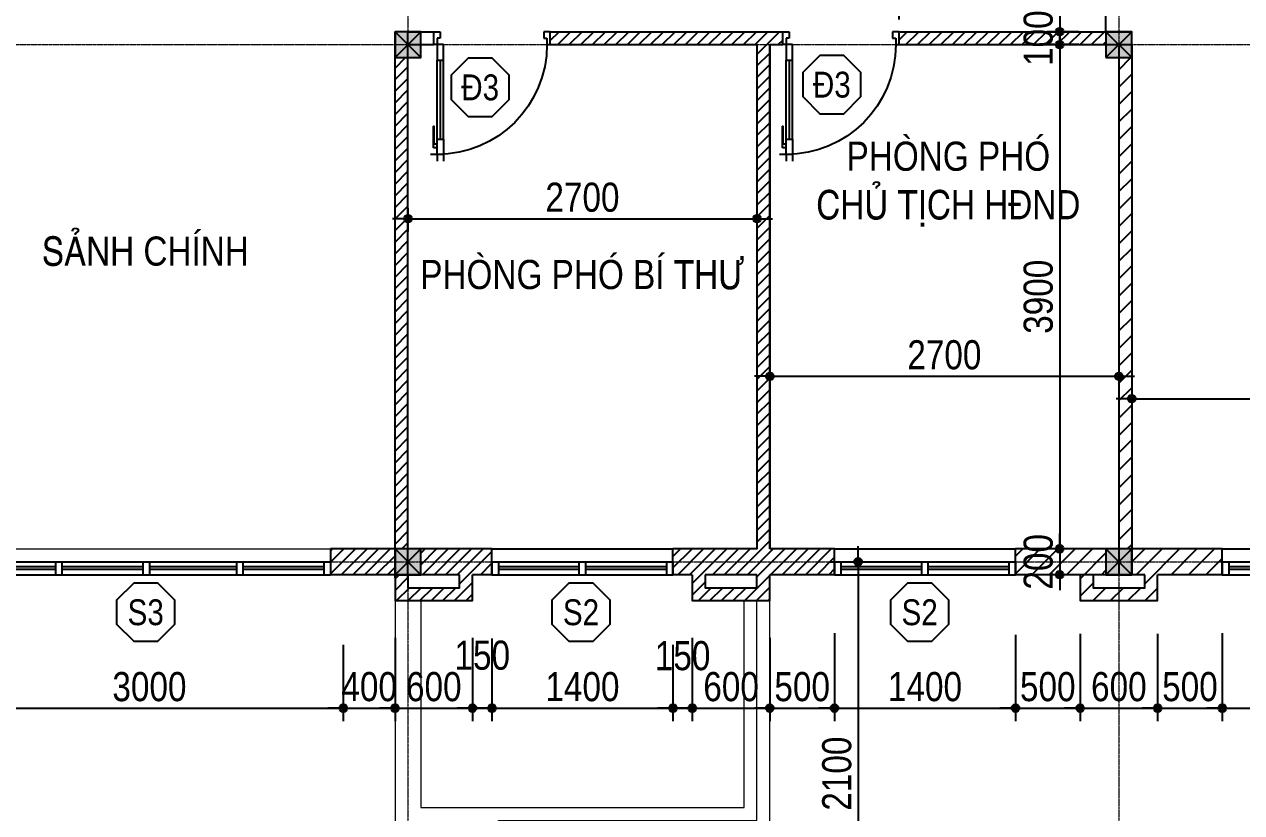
# Model space of a CAD drawing. Header units: millimetres. Extents: x 2916 to 42961, y 1553 to 20294.
# Drawn here: x 23177 to 32594, y 7315 to 13413 of the extents above; entities that cross this region are included whole.
import ezdxf
from ezdxf.enums import TextEntityAlignment as Align

# ---------------------------------------------------------------- set-up
doc = ezdxf.new("R2010")
doc.units = ezdxf.units.MM
doc.linetypes.add('ACAD_ISO10W100', pattern=[18, 12, -3, 0, -3])
for name, color, linetype in [('009', 251, 'Continuous'), ('DIM', 1, 'Continuous'), ('DOOR', 20, 'Continuous'), ('MEDIUM', 2, 'Continuous'), ('TAGS', 60, 'Continuous'), ('TEXT', 7, 'Continuous'), ('TUONG', 131, 'Continuous'), ('WALL', 4, 'Continuous')]:
    doc.layers.add(name, color=color, linetype=linetype)
doc.layers.add('NET-THAY', color=2, linetype='Continuous', lineweight=13)
doc.layers.add('TRUC', color=24, linetype='Continuous', lineweight=0)
doc.styles.add('1', font='', dxfattribs={"height": 250})
doc.styles.add('HEL-CONDENSE', font='')
doc.styles.add('VNI-HELVE-CONDENSEN', font='')
doc.styles.get('1').set_extended_font_data('VNI-Helve-Condense')
doc.styles.get('HEL-CONDENSE').set_extended_font_data('VNI-Helve-Condense')
doc.styles.get('VNI-HELVE-CONDENSEN').set_extended_font_data('VNI-Helve-Condense')
doc.dimstyles.new('D100', dxfattribs={"dimtxt": 225, "dimasz": 1.2, "dimexe": 100, "dimexo": 0, "dimgap": 50, "dimtad": 1, "dimdec": 0, "dimzin": 13, "dimdsep": 46, "dimtxsty": 'HEL-CONDENSE', "dimblk": 'D50', "dimcen": 0, "dimclrd": 1, "dimclre": 1, "dimclrt": 7, "dimadec": 0, "dimazin": 0, "dimtfac": 1, "dimtdec": 0, "dimtmove": 0, "dimatfit": 3, "dimldrblk": 'D50', "dimfxl": 1, "dimtolj": 1, "dimtzin": 13, "dimarcsym": 0})
pattern_1 = [(45, (-1295360.804, -325890.68), (-44.9012806, 44.9012806), [])]

# ---------------------------------------------------------------- blocks, each defined once
blk = doc.blocks.new('s11')
at = {"layer": 'DOOR'}
for p, q in [((0, 0), (0, -100)), ((1400, 0), (0, 0)), ((50, 0), (50, -100)), ((1350, 0), (1350, -100)), ((1400, 0), (1400, -100)), ((1400, -100), (0, -100))]:
    blk.add_line(p, q, dxfattribs=at)
at = {"layer": 'DOOR', "linetype": 'ByBlock', "lineweight": -2}
for p, q in [((675, -100), (675, 0)), ((725, -100), (725, 0))]:
    blk.add_line(p, q, dxfattribs=at)
at = {"layer": 'DOOR', "color": 251}
for p, q in [((50, -40), (675, -40)), ((50, -60), (675, -60)), ((725, -40), (1350, -40)), ((725, -60), (1350, -60))]:
    blk.add_line(p, q, dxfattribs=at)
blk = doc.blocks.new('A$C6E0044D6')
at = {"layer": 'DOOR'}
for p, q in [((-25, 925), (-25, 975)), ((25, 925), (25, 975)), ((-25, 925), (-75, 925)), ((-25, 874.1), (-53.3, 874.1)), ((-53.3, 874.1), (-53.3, 704.5)), ((25, 925), (-25, 925)), ((-25, 925), (-25, 805)), ((-25, 874.1), (-25, 845.9)), ((25, 805), (25, 925)), ((-25, 845.9), (-47.6, 845.9)), ((-47.6, 845.9), (-47.6, 704.5)), ((-25, 827.9), (-25, 195)), ((-25, 805), (25, 805)), ((0, 195), (0, 805)), ((25, 805), (25, 195)), ((-47.6, 704.5), (-53.3, 704.5)), ((-25, 195), (25, 195)), ((-25, 75), (-25, 195)), ((25, 195), (25, 75)), ((-25, 75), (-50, 75)), ((-50, 75), (-50, -25)), ((-25, 25), (-25, 75)), ((25, 75), (-25, 75)), ((0, 25), (-25, 25)), ((0, -25), (0, 25)), ((800, -25), (800, 25)), ((800, 25), (825, 25)), ((825, 25), (825, 75)), ((825, 75), (850, 75)), ((850, 75), (850, -25)), ((-50, -25), (0, -25)), ((850, -25), (800, -25))]:
    blk.add_line(p, q, dxfattribs=at)
at = {"layer": 'DOOR', "color": 251}
blk.add_arc((-25, 75), 850, 0, 90, dxfattribs=at)
blk = doc.blocks.new('A$C225A2996')
at = {"layer": 'WALL'}
blk.add_hatch(color=4, dxfattribs=at).paths.add_polyline_path([(531.4, 81.6), (731.4, 81.6), (731.4, 281.6), (531.4, 281.6)])
at = {"layer": 'WALL', "color": 4}
for p, q in [((531.4, 281.6), (731.4, 81.6)), ((531.4, 81.6), (731.4, 281.6))]:
    blk.add_line(p, q, dxfattribs=at)
blk.add_lwpolyline([(531.4, 81.6), (731.4, 81.6), (731.4, 281.6), (531.4, 281.6)], close=True, dxfattribs=at)
blk = doc.blocks.new('KH-CUADI')
at = {"layer": 'TAGS'}
blk.add_lwpolyline([(-124, 300), (-300, 124), (-300, -124), (-124, -300), (124, -300), (300, -124), (300, 124), (124, 300)], close=True, dxfattribs=at)
at = {"layer": 'TAGS', "style": 'VNI-HELVE-CONDENSEN'}
blk.add_attdef('D', text='', height=300, dxfattribs=at).set_placement((0, 0), align=Align.MIDDLE)
blk = doc.blocks.new('D50')
at = {"layer": 'DIM'}
blk.add_hatch(color=256, dxfattribs=at).paths.add_polyline_path([(25, 0, 1), (-25, 0, 1)])
blk.add_line((25, 0), (100, 0), dxfattribs=at)
blk.add_circle((0, 0), 25, dxfattribs=at)
blk = doc.blocks.new('*D294')
at = {"layer": 'DEFPOINTS', "color": 0, "transparency": 16777216}
for p in [(22644.4, 8613), (25644.4, 8613), (25644.4, 8123.8)]:
    blk.add_point(p, dxfattribs=at)
at = {"layer": 'DIM', "color": 1, "lineweight": -2, "transparency": 16777216}
for p, q in [((22644.4, 8613), (22644.4, 8023.8)), ((25644.4, 8613), (25644.4, 8023.8)), ((22645.6, 8123.8), (25643.2, 8123.8))]:
    blk.add_line(p, q, dxfattribs=at)
at = {"layer": 'DIM', "color": 1, "lineweight": -2, "transparency": 16777216, "xscale": 1.199999999999999, "yscale": 1.199999999999999, "zscale": 1.199999999999999, "rotation": 180}
blk.add_blockref('D50', (22644.4, 8123.8), dxfattribs=at)
at = {"layer": 'DIM', "color": 1, "lineweight": -2, "transparency": 16777216, "xscale": 1.199999999999999, "yscale": 1.199999999999999, "zscale": 1.199999999999999}
blk.add_blockref('D50', (25644.4, 8123.8), dxfattribs=at)
at = {"layer": 'DIM', "color": 7, "transparency": 16777216, "insert": (24144.4, 8288.7), "char_height": 225, "attachment_point": 5, "style": 'HEL-CONDENSE'}
blk.add_mtext('\\A1;3000', dxfattribs=at)
blk = doc.blocks.new('*D295')
at = {"layer": 'DEFPOINTS', "color": 0, "transparency": 16777216}
for p in [(26044.4, 8667), (25644.4, 8613), (26044.4, 8123.8)]:
    blk.add_point(p, dxfattribs=at)
at = {"layer": 'DIM', "color": 1, "lineweight": -2, "transparency": 16777216}
for p, q in [((26044.4, 8667), (26044.4, 8023.8)), ((25644.4, 8613), (25644.4, 8023.8)), ((25645.6, 8123.8), (26043.2, 8123.8))]:
    blk.add_line(p, q, dxfattribs=at)
at = {"layer": 'DIM', "color": 1, "lineweight": -2, "transparency": 16777216, "xscale": 1.199999999999999, "yscale": 1.199999999999999, "zscale": 1.199999999999999, "rotation": 180}
blk.add_blockref('D50', (25644.4, 8123.8), dxfattribs=at)
at = {"layer": 'DIM', "color": 1, "lineweight": -2, "transparency": 16777216, "xscale": 1.199999999999999, "yscale": 1.199999999999999, "zscale": 1.199999999999999}
blk.add_blockref('D50', (26044.4, 8123.8), dxfattribs=at)
at = {"layer": 'DIM', "color": 7, "transparency": 16777216, "insert": (25844.4, 8288.7), "char_height": 225, "attachment_point": 5, "style": 'HEL-CONDENSE'}
blk.add_mtext('\\A1;400', dxfattribs=at)
blk = doc.blocks.new('*D296')
at = {"layer": 'DEFPOINTS', "color": 0, "transparency": 16777216}
for p in [(26044.4, 8667), (26644.4, 8667), (26644.4, 8123.8)]:
    blk.add_point(p, dxfattribs=at)
at = {"layer": 'DIM', "color": 1, "lineweight": -2, "transparency": 16777216}
for p, q in [((26044.4, 8667), (26044.4, 8023.8)), ((26644.4, 8667), (26644.4, 8023.8)), ((26045.6, 8123.8), (26643.2, 8123.8))]:
    blk.add_line(p, q, dxfattribs=at)
at = {"layer": 'DIM', "color": 1, "lineweight": -2, "transparency": 16777216, "xscale": 1.199999999999999, "yscale": 1.199999999999999, "zscale": 1.199999999999999, "rotation": 180}
blk.add_blockref('D50', (26044.4, 8123.8), dxfattribs=at)
at = {"layer": 'DIM', "color": 1, "lineweight": -2, "transparency": 16777216, "xscale": 1.199999999999999, "yscale": 1.199999999999999, "zscale": 1.199999999999999}
blk.add_blockref('D50', (26644.4, 8123.8), dxfattribs=at)
at = {"layer": 'DIM', "color": 7, "transparency": 16777216, "insert": (26344.4, 8288.7), "char_height": 225, "attachment_point": 5, "style": 'HEL-CONDENSE'}
blk.add_mtext('\\A1;600', dxfattribs=at)
blk = doc.blocks.new('*D297')
at = {"layer": 'DEFPOINTS', "color": 0, "transparency": 16777216}
for p in [(26644.4, 8667), (26794.4, 8663), (26794.4, 8123.8)]:
    blk.add_point(p, dxfattribs=at)
at = {"layer": 'DIM', "color": 1, "lineweight": -2, "transparency": 16777216}
for p, q in [((26644.4, 8667), (26644.4, 8023.8)), ((26794.4, 8663), (26794.4, 8023.8)), ((26645.6, 8123.8), (26793.2, 8123.8))]:
    blk.add_line(p, q, dxfattribs=at)
at = {"layer": 'DIM', "color": 1, "lineweight": -2, "transparency": 16777216, "xscale": 1.199999999999999, "yscale": 1.199999999999999, "zscale": 1.199999999999999, "rotation": 180}
blk.add_blockref('D50', (26644.4, 8123.8), dxfattribs=at)
at = {"layer": 'DIM', "color": 1, "lineweight": -2, "transparency": 16777216, "xscale": 1.199999999999999, "yscale": 1.199999999999999, "zscale": 1.199999999999999}
blk.add_blockref('D50', (26794.4, 8123.8), dxfattribs=at)
at = {"layer": 'DIM', "color": 7, "transparency": 16777216, "insert": (26719.4, 8531.8), "char_height": 225, "attachment_point": 5, "style": 'HEL-CONDENSE'}
blk.add_mtext('\\A1;150', dxfattribs=at)
blk = doc.blocks.new('*D298')
at = {"layer": 'DEFPOINTS', "color": 0, "transparency": 16777216}
for p in [(26794.4, 8663), (28194.4, 8613), (28194.4, 8123.8)]:
    blk.add_point(p, dxfattribs=at)
at = {"layer": 'DIM', "color": 1, "lineweight": -2, "transparency": 16777216}
for p, q in [((26794.4, 8663), (26794.4, 8023.8)), ((28194.4, 8613), (28194.4, 8023.8)), ((26795.6, 8123.8), (28193.2, 8123.8))]:
    blk.add_line(p, q, dxfattribs=at)
at = {"layer": 'DIM', "color": 1, "lineweight": -2, "transparency": 16777216, "xscale": 1.199999999999999, "yscale": 1.199999999999999, "zscale": 1.199999999999999, "rotation": 180}
blk.add_blockref('D50', (26794.4, 8123.8), dxfattribs=at)
at = {"layer": 'DIM', "color": 1, "lineweight": -2, "transparency": 16777216, "xscale": 1.199999999999999, "yscale": 1.199999999999999, "zscale": 1.199999999999999}
blk.add_blockref('D50', (28194.4, 8123.8), dxfattribs=at)
at = {"layer": 'DIM', "color": 7, "transparency": 16777216, "insert": (27494.4, 8288.7), "char_height": 225, "attachment_point": 5, "style": 'HEL-CONDENSE'}
blk.add_mtext('\\A1;1400', dxfattribs=at)
blk = doc.blocks.new('*D299')
at = {"layer": 'DEFPOINTS', "color": 0, "transparency": 16777216}
for p in [(28344.4, 8667), (28194.4, 8613), (28344.4, 8123.8)]:
    blk.add_point(p, dxfattribs=at)
at = {"layer": 'DIM', "color": 1, "lineweight": -2, "transparency": 16777216}
for p, q in [((28344.4, 8667), (28344.4, 8023.8)), ((28194.4, 8613), (28194.4, 8023.8)), ((28195.6, 8123.8), (28343.2, 8123.8))]:
    blk.add_line(p, q, dxfattribs=at)
at = {"layer": 'DIM', "color": 1, "lineweight": -2, "transparency": 16777216, "xscale": 1.199999999999999, "yscale": 1.199999999999999, "zscale": 1.199999999999999, "rotation": 180}
blk.add_blockref('D50', (28194.4, 8123.8), dxfattribs=at)
at = {"layer": 'DIM', "color": 1, "lineweight": -2, "transparency": 16777216, "xscale": 1.199999999999999, "yscale": 1.199999999999999, "zscale": 1.199999999999999}
blk.add_blockref('D50', (28344.4, 8123.8), dxfattribs=at)
at = {"layer": 'DIM', "color": 7, "transparency": 16777216, "insert": (28269.4, 8528.3), "char_height": 225, "attachment_point": 5, "style": 'HEL-CONDENSE'}
blk.add_mtext('\\A1;150', dxfattribs=at)
blk = doc.blocks.new('*D300')
at = {"layer": 'DEFPOINTS', "color": 0, "transparency": 16777216}
for p in [(28344.4, 8667), (28944.4, 8667), (28944.4, 8123.8)]:
    blk.add_point(p, dxfattribs=at)
at = {"layer": 'DIM', "color": 1, "lineweight": -2, "transparency": 16777216}
for p, q in [((28344.4, 8667), (28344.4, 8023.8)), ((28944.4, 8667), (28944.4, 8023.8)), ((28345.6, 8123.8), (28943.2, 8123.8))]:
    blk.add_line(p, q, dxfattribs=at)
at = {"layer": 'DIM', "color": 1, "lineweight": -2, "transparency": 16777216, "xscale": 1.199999999999999, "yscale": 1.199999999999999, "zscale": 1.199999999999999, "rotation": 180}
blk.add_blockref('D50', (28344.4, 8123.8), dxfattribs=at)
at = {"layer": 'DIM', "color": 1, "lineweight": -2, "transparency": 16777216, "xscale": 1.199999999999999, "yscale": 1.199999999999999, "zscale": 1.199999999999999}
blk.add_blockref('D50', (28944.4, 8123.8), dxfattribs=at)
at = {"layer": 'DIM', "color": 7, "transparency": 16777216, "insert": (28644.4, 8288.7), "char_height": 225, "attachment_point": 5, "style": 'HEL-CONDENSE'}
blk.add_mtext('\\A1;600', dxfattribs=at)
blk = doc.blocks.new('*D301')
at = {"layer": 'DEFPOINTS', "color": 0, "transparency": 16777216}
for p in [(28944.4, 8667), (29444.4, 8704.3), (29444.4, 8123.8)]:
    blk.add_point(p, dxfattribs=at)
at = {"layer": 'DIM', "color": 1, "lineweight": -2, "transparency": 16777216}
for p, q in [((28944.4, 8667), (28944.4, 8023.8)), ((29444.4, 8704.3), (29444.4, 8023.8)), ((28945.6, 8123.8), (29443.2, 8123.8))]:
    blk.add_line(p, q, dxfattribs=at)
at = {"layer": 'DIM', "color": 1, "lineweight": -2, "transparency": 16777216, "xscale": 1.199999999999999, "yscale": 1.199999999999999, "zscale": 1.199999999999999, "rotation": 180}
blk.add_blockref('D50', (28944.4, 8123.8), dxfattribs=at)
at = {"layer": 'DIM', "color": 1, "lineweight": -2, "transparency": 16777216, "xscale": 1.199999999999999, "yscale": 1.199999999999999, "zscale": 1.199999999999999}
blk.add_blockref('D50', (29444.4, 8123.8), dxfattribs=at)
at = {"layer": 'DIM', "color": 7, "transparency": 16777216, "insert": (29194.4, 8288.7), "char_height": 225, "attachment_point": 5, "style": 'HEL-CONDENSE'}
blk.add_mtext('\\A1;500', dxfattribs=at)
blk = doc.blocks.new('*D302')
at = {"layer": 'DEFPOINTS', "color": 0, "transparency": 16777216}
for p in [(29444.4, 8704.3), (30844.4, 8690.9), (30844.4, 8123.8)]:
    blk.add_point(p, dxfattribs=at)
at = {"layer": 'DIM', "color": 1, "lineweight": -2, "transparency": 16777216}
for p, q in [((29444.4, 8704.3), (29444.4, 8023.8)), ((30844.4, 8690.9), (30844.4, 8023.8)), ((29445.6, 8123.8), (30843.2, 8123.8))]:
    blk.add_line(p, q, dxfattribs=at)
at = {"layer": 'DIM', "color": 1, "lineweight": -2, "transparency": 16777216, "xscale": 1.199999999999999, "yscale": 1.199999999999999, "zscale": 1.199999999999999, "rotation": 180}
blk.add_blockref('D50', (29444.4, 8123.8), dxfattribs=at)
at = {"layer": 'DIM', "color": 1, "lineweight": -2, "transparency": 16777216, "xscale": 1.199999999999999, "yscale": 1.199999999999999, "zscale": 1.199999999999999}
blk.add_blockref('D50', (30844.4, 8123.8), dxfattribs=at)
at = {"layer": 'DIM', "color": 7, "transparency": 16777216, "insert": (30144.4, 8288.7), "char_height": 225, "attachment_point": 5, "style": 'HEL-CONDENSE'}
blk.add_mtext('\\A1;1400', dxfattribs=at)
blk = doc.blocks.new('*D303')
at = {"layer": 'DEFPOINTS', "color": 0, "transparency": 16777216}
for p in [(30844.4, 8690.9), (31344.4, 8699.4), (31344.4, 8123.8)]:
    blk.add_point(p, dxfattribs=at)
at = {"layer": 'DIM', "color": 1, "lineweight": -2, "transparency": 16777216}
for p, q in [((30844.4, 8690.9), (30844.4, 8023.8)), ((31344.4, 8699.4), (31344.4, 8023.8)), ((30845.6, 8123.8), (31343.2, 8123.8))]:
    blk.add_line(p, q, dxfattribs=at)
at = {"layer": 'DIM', "color": 1, "lineweight": -2, "transparency": 16777216, "xscale": 1.199999999999999, "yscale": 1.199999999999999, "zscale": 1.199999999999999, "rotation": 180}
blk.add_blockref('D50', (30844.4, 8123.8), dxfattribs=at)
at = {"layer": 'DIM', "color": 1, "lineweight": -2, "transparency": 16777216, "xscale": 1.199999999999999, "yscale": 1.199999999999999, "zscale": 1.199999999999999}
blk.add_blockref('D50', (31344.4, 8123.8), dxfattribs=at)
at = {"layer": 'DIM', "color": 7, "transparency": 16777216, "insert": (31094.4, 8288.7), "char_height": 225, "attachment_point": 5, "style": 'HEL-CONDENSE'}
blk.add_mtext('\\A1;500', dxfattribs=at)
blk = doc.blocks.new('*D304')
at = {"layer": 'DEFPOINTS', "color": 0, "transparency": 16777216}
for p in [(31344.4, 8699.4), (31944.4, 8699.4), (31944.4, 8123.8)]:
    blk.add_point(p, dxfattribs=at)
at = {"layer": 'DIM', "color": 1, "lineweight": -2, "transparency": 16777216}
for p, q in [((31344.4, 8699.4), (31344.4, 8023.8)), ((31944.4, 8699.4), (31944.4, 8023.8)), ((31345.6, 8123.8), (31943.2, 8123.8))]:
    blk.add_line(p, q, dxfattribs=at)
at = {"layer": 'DIM', "color": 1, "lineweight": -2, "transparency": 16777216, "xscale": 1.199999999999999, "yscale": 1.199999999999999, "zscale": 1.199999999999999, "rotation": 180}
blk.add_blockref('D50', (31344.4, 8123.8), dxfattribs=at)
at = {"layer": 'DIM', "color": 1, "lineweight": -2, "transparency": 16777216, "xscale": 1.199999999999999, "yscale": 1.199999999999999, "zscale": 1.199999999999999}
blk.add_blockref('D50', (31944.4, 8123.8), dxfattribs=at)
at = {"layer": 'DIM', "color": 7, "transparency": 16777216, "insert": (31644.4, 8288.7), "char_height": 225, "attachment_point": 5, "style": 'HEL-CONDENSE'}
blk.add_mtext('\\A1;600', dxfattribs=at)
blk = doc.blocks.new('*D305')
at = {"layer": 'DEFPOINTS', "color": 0, "transparency": 16777216}
for p in [(31944.4, 8699.4), (32444.4, 8704.6), (32444.4, 8123.8)]:
    blk.add_point(p, dxfattribs=at)
at = {"layer": 'DIM', "color": 1, "lineweight": -2, "transparency": 16777216}
for p, q in [((31944.4, 8699.4), (31944.4, 8023.8)), ((32444.4, 8704.6), (32444.4, 8023.8)), ((31945.6, 8123.8), (32443.2, 8123.8))]:
    blk.add_line(p, q, dxfattribs=at)
at = {"layer": 'DIM', "color": 1, "lineweight": -2, "transparency": 16777216, "xscale": 1.199999999999999, "yscale": 1.199999999999999, "zscale": 1.199999999999999, "rotation": 180}
blk.add_blockref('D50', (31944.4, 8123.8), dxfattribs=at)
at = {"layer": 'DIM', "color": 1, "lineweight": -2, "transparency": 16777216, "xscale": 1.199999999999999, "yscale": 1.199999999999999, "zscale": 1.199999999999999}
blk.add_blockref('D50', (32444.4, 8123.8), dxfattribs=at)
at = {"layer": 'DIM', "color": 7, "transparency": 16777216, "insert": (32194.4, 8288.7), "char_height": 225, "attachment_point": 5, "style": 'HEL-CONDENSE'}
blk.add_mtext('\\A1;500', dxfattribs=at)
blk = doc.blocks.new('*D306')
at = {"layer": 'DEFPOINTS', "color": 0, "transparency": 16777216}
for p in [(32444.4, 8704.6), (33844.4, 8704.6), (33844.4, 8123.8)]:
    blk.add_point(p, dxfattribs=at)
at = {"layer": 'DIM', "color": 1, "lineweight": -2, "transparency": 16777216}
for p, q in [((32444.4, 8704.6), (32444.4, 8023.8)), ((33844.4, 8704.6), (33844.4, 8023.8)), ((32445.6, 8123.8), (33843.2, 8123.8))]:
    blk.add_line(p, q, dxfattribs=at)
at = {"layer": 'DIM', "color": 1, "lineweight": -2, "transparency": 16777216, "xscale": 1.199999999999999, "yscale": 1.199999999999999, "zscale": 1.199999999999999, "rotation": 180}
blk.add_blockref('D50', (32444.4, 8123.8), dxfattribs=at)
at = {"layer": 'DIM', "color": 1, "lineweight": -2, "transparency": 16777216, "xscale": 1.199999999999999, "yscale": 1.199999999999999, "zscale": 1.199999999999999}
blk.add_blockref('D50', (33844.4, 8123.8), dxfattribs=at)
at = {"layer": 'DIM', "color": 7, "transparency": 16777216, "insert": (33144.4, 8288.7), "char_height": 225, "attachment_point": 5, "style": 'HEL-CONDENSE'}
blk.add_mtext('\\A1;1400', dxfattribs=at)
blk = doc.blocks.new('*D311')
at = {"layer": 'DEFPOINTS', "color": 0, "transparency": 16777216}
for p in [(31335.2, 15155.5), (31186.5, 13355.5), (31335.2, 13355.5)]:
    blk.add_point(p, dxfattribs=at)
at = {"layer": 'DIM', "color": 1, "lineweight": -2, "transparency": 16777216}
for p, q in [((31335.2, 15155.5), (31086.5, 15155.5)), ((31186.5, 15154.3), (31186.5, 13356.7)), ((31335.2, 13355.5), (31086.5, 13355.5))]:
    blk.add_line(p, q, dxfattribs=at)
at = {"layer": 'DIM', "color": 1, "lineweight": -2, "transparency": 16777216, "xscale": 1.199999999999999, "yscale": 1.199999999999999, "zscale": 1.199999999999999}
for p, rotation in [((31186.5, 15155.5), 90), ((31186.5, 13355.5), 270)]:
    blk.add_blockref('D50', p, dxfattribs=dict(at, rotation=rotation))
at = {"layer": 'DIM', "color": 7, "transparency": 16777216, "insert": (31021.6, 14208.6), "char_height": 225, "attachment_point": 5, "rotation": 90, "style": 'HEL-CONDENSE'}
blk.add_mtext('\\A1;1800', dxfattribs=at)
blk = doc.blocks.new('*D312')
at = {"layer": 'DEFPOINTS', "color": 0, "transparency": 16777216}
for p in [(31335.2, 13355.5), (31186.5, 13255.5), (31335.2, 13255.5)]:
    blk.add_point(p, dxfattribs=at)
at = {"layer": 'DIM', "color": 1, "lineweight": -2, "transparency": 16777216}
for p, q in [((31335.2, 13355.5), (31086.5, 13355.5)), ((31186.5, 13356.7), (31186.5, 13357.9)), ((31186.5, 13355.5), (31186.5, 13255.5)), ((31335.2, 13255.5), (31086.5, 13255.5)), ((31186.5, 13254.3), (31186.5, 13253.1))]:
    blk.add_line(p, q, dxfattribs=at)
at = {"layer": 'DIM', "color": 1, "lineweight": -2, "transparency": 16777216, "xscale": 1.199999999999999, "yscale": 1.199999999999999, "zscale": 1.199999999999999}
for p, rotation in [((31186.5, 13355.5), 270), ((31186.5, 13255.5), 90)]:
    blk.add_blockref('D50', p, dxfattribs=dict(at, rotation=rotation))
at = {"layer": 'DIM', "color": 7, "transparency": 16777216, "insert": (31021.6, 13305.5), "char_height": 225, "attachment_point": 5, "rotation": 90, "style": 'HEL-CONDENSE'}
blk.add_mtext('\\A1;100', dxfattribs=at)
blk = doc.blocks.new('*D313')
at = {"layer": 'DEFPOINTS', "color": 0, "transparency": 16777216}
for p in [(31335.2, 13255.5), (31186.5, 9355.5), (31387.1, 9355.5)]:
    blk.add_point(p, dxfattribs=at)
at = {"layer": 'DIM', "color": 1, "lineweight": -2, "transparency": 16777216}
for p, q in [((31335.2, 13255.5), (31086.5, 13255.5)), ((31186.5, 13254.3), (31186.5, 9356.7)), ((31387.1, 9355.5), (31086.5, 9355.5))]:
    blk.add_line(p, q, dxfattribs=at)
at = {"layer": 'DIM', "color": 1, "lineweight": -2, "transparency": 16777216, "xscale": 1.199999999999999, "yscale": 1.199999999999999, "zscale": 1.199999999999999}
for p, rotation in [((31186.5, 13255.5), 90), ((31186.5, 9355.5), 270)]:
    blk.add_blockref('D50', p, dxfattribs=dict(at, rotation=rotation))
at = {"layer": 'DIM', "color": 7, "transparency": 16777216, "insert": (31021.6, 11305.5), "char_height": 225, "attachment_point": 5, "rotation": 90, "style": 'HEL-CONDENSE'}
blk.add_mtext('\\A1;3900', dxfattribs=at)
blk = doc.blocks.new('*D314')
at = {"layer": 'DEFPOINTS', "color": 0, "transparency": 16777216}
for p in [(31387.1, 9355.5), (31186.5, 9155.5), (31494.1, 9155.5)]:
    blk.add_point(p, dxfattribs=at)
at = {"layer": 'DIM', "color": 1, "lineweight": -2, "transparency": 16777216}
for p, q in [((31387.1, 9355.5), (31086.5, 9355.5)), ((31186.5, 9354.3), (31186.5, 9156.7)), ((31494.1, 9155.5), (31086.5, 9155.5))]:
    blk.add_line(p, q, dxfattribs=at)
at = {"layer": 'DIM', "color": 1, "lineweight": -2, "transparency": 16777216, "xscale": 1.199999999999999, "yscale": 1.199999999999999, "zscale": 1.199999999999999}
for p, rotation in [((31186.5, 9355.5), 90), ((31186.5, 9155.5), 270)]:
    blk.add_blockref('D50', p, dxfattribs=dict(at, rotation=rotation))
at = {"layer": 'DIM', "color": 7, "transparency": 16777216, "insert": (31021.6, 9255.5), "char_height": 225, "attachment_point": 5, "rotation": 90, "style": 'HEL-CONDENSE'}
blk.add_mtext('\\A1;200', dxfattribs=at)
blk = doc.blocks.new('*D324')
at = {"layer": 'DEFPOINTS', "color": 0, "transparency": 16777216}
for p in [(31544.4, 13802.2), (29944.4, 13449.5), (31544.4, 13355.5)]:
    blk.add_point(p, dxfattribs=at)
at = {"layer": 'DIM', "color": 1, "lineweight": -2, "transparency": 16777216}
for p, q in [((29944.4, 13449.5), (29944.4, 13902.2)), ((31544.4, 13355.5), (31544.4, 13902.2)), ((29945.6, 13802.2), (31543.2, 13802.2))]:
    blk.add_line(p, q, dxfattribs=at)
at = {"layer": 'DIM', "color": 1, "lineweight": -2, "transparency": 16777216, "xscale": 1.199999999999999, "yscale": 1.199999999999999, "zscale": 1.199999999999999, "rotation": 180}
blk.add_blockref('D50', (29944.4, 13802.2), dxfattribs=at)
at = {"layer": 'DIM', "color": 1, "lineweight": -2, "transparency": 16777216, "xscale": 1.199999999999999, "yscale": 1.199999999999999, "zscale": 1.199999999999999}
blk.add_blockref('D50', (31544.4, 13802.2), dxfattribs=at)
at = {"layer": 'DIM', "color": 7, "transparency": 16777216, "insert": (30465.2, 13967.1), "char_height": 225, "attachment_point": 5, "style": 'HEL-CONDENSE'}
blk.add_mtext('\\A1;1600', dxfattribs=at)
blk = doc.blocks.new('*D331')
at = {"layer": 'DEFPOINTS', "color": 0, "transparency": 16777216}
for p in [(29410.6, 9255.5), (29214.4, 7155.5), (29628, 7155.5)]:
    blk.add_point(p, dxfattribs=at)
at = {"layer": 'DIM', "color": 1, "lineweight": -2, "transparency": 16777216}
for p, q in [((29410.6, 9255.5), (29728, 9255.5)), ((29628, 9254.3), (29628, 7156.7)), ((29214.4, 7155.5), (29728, 7155.5))]:
    blk.add_line(p, q, dxfattribs=at)
at = {"layer": 'DIM', "color": 1, "lineweight": -2, "transparency": 16777216, "xscale": 1.199999999999999, "yscale": 1.199999999999999, "zscale": 1.199999999999999}
for p, rotation in [((29628, 9255.5), 90), ((29628, 7155.5), 270)]:
    blk.add_blockref('D50', p, dxfattribs=dict(at, rotation=rotation))
at = {"layer": 'DIM', "color": 7, "transparency": 16777216, "insert": (29463.1, 7617.2), "char_height": 225, "attachment_point": 5, "rotation": 90, "style": 'HEL-CONDENSE'}
blk.add_mtext('\\A1;2100', dxfattribs=at)
blk = doc.blocks.new('*D269')
at = {"layer": 'DEFPOINTS', "color": 0, "transparency": 16777216}
for p in [(26144.4, 11991.3), (28844.4, 11991.3), (28844.4, 11909.2)]:
    blk.add_point(p, dxfattribs=at)
at = {"layer": 'DIM', "color": 1, "lineweight": -2, "transparency": 16777216}
for p, q in [((26144.4, 11991.3), (26144.4, 11809.2)), ((28844.4, 11991.3), (28844.4, 11809.2)), ((26145.6, 11909.2), (28843.2, 11909.2))]:
    blk.add_line(p, q, dxfattribs=at)
at = {"layer": 'DIM', "color": 1, "lineweight": -2, "transparency": 16777216, "xscale": 1.199999999999999, "yscale": 1.199999999999999, "zscale": 1.199999999999999, "rotation": 180}
blk.add_blockref('D50', (26144.4, 11909.2), dxfattribs=at)
at = {"layer": 'DIM', "color": 1, "lineweight": -2, "transparency": 16777216, "xscale": 1.199999999999999, "yscale": 1.199999999999999, "zscale": 1.199999999999999}
blk.add_blockref('D50', (28844.4, 11909.2), dxfattribs=at)
at = {"layer": 'DIM', "color": 7, "transparency": 16777216, "insert": (27494.4, 12074.1), "char_height": 225, "attachment_point": 5, "style": 'HEL-CONDENSE'}
blk.add_mtext('\\A1;2700', dxfattribs=at)
blk = doc.blocks.new('*D270')
at = {"layer": 'DEFPOINTS', "color": 0, "transparency": 16777216}
for p in [(31744.4, 10796.8), (34644.4, 10796.8), (34644.4, 10517)]:
    blk.add_point(p, dxfattribs=at)
at = {"layer": 'DIM', "color": 1, "lineweight": -2, "transparency": 16777216}
for p, q in [((31744.4, 10796.8), (31744.4, 10417)), ((34644.4, 10796.8), (34644.4, 10417)), ((31745.6, 10517), (34643.2, 10517))]:
    blk.add_line(p, q, dxfattribs=at)
at = {"layer": 'DIM', "color": 1, "lineweight": -2, "transparency": 16777216, "xscale": 1.199999999999999, "yscale": 1.199999999999999, "zscale": 1.199999999999999, "rotation": 180}
blk.add_blockref('D50', (31744.4, 10517), dxfattribs=at)
at = {"layer": 'DIM', "color": 1, "lineweight": -2, "transparency": 16777216, "xscale": 1.199999999999999, "yscale": 1.199999999999999, "zscale": 1.199999999999999}
blk.add_blockref('D50', (34644.4, 10517), dxfattribs=at)
at = {"layer": 'DIM', "color": 7, "transparency": 16777216, "insert": (33194.4, 10681.9), "char_height": 225, "attachment_point": 5, "style": 'HEL-CONDENSE'}
blk.add_mtext('\\A1;2900', dxfattribs=at)
blk = doc.blocks.new('*D274')
at = {"layer": 'DEFPOINTS', "color": 0, "transparency": 16777216}
for p in [(28944.4, 11305.5), (31644.4, 11280.5), (31644.4, 10690.4)]:
    blk.add_point(p, dxfattribs=at)
at = {"layer": 'DIM', "color": 1, "lineweight": -2, "transparency": 16777216}
for p, q in [((28944.4, 11305.5), (28944.4, 10590.4)), ((31644.4, 11280.5), (31644.4, 10590.4)), ((28945.6, 10690.4), (31643.2, 10690.4))]:
    blk.add_line(p, q, dxfattribs=at)
at = {"layer": 'DIM', "color": 1, "lineweight": -2, "transparency": 16777216, "xscale": 1.199999999999999, "yscale": 1.199999999999999, "zscale": 1.199999999999999, "rotation": 180}
blk.add_blockref('D50', (28944.4, 10690.4), dxfattribs=at)
at = {"layer": 'DIM', "color": 1, "lineweight": -2, "transparency": 16777216, "xscale": 1.199999999999999, "yscale": 1.199999999999999, "zscale": 1.199999999999999}
blk.add_blockref('D50', (31644.4, 10690.4), dxfattribs=at)
at = {"layer": 'DIM', "color": 7, "transparency": 16777216, "insert": (30294.4, 10855.3), "char_height": 225, "attachment_point": 5, "style": 'HEL-CONDENSE'}
blk.add_mtext('\\A1;2700', dxfattribs=at)

msp = doc.modelspace()

# ---------------------------------------------------------------- hatches: boundary and pattern name
at = {"layer": '009'}
h = msp.add_hatch(dxfattribs=at)
h.set_pattern_fill('ANSI31', color=256, scale=30, style=0)
h.set_pattern_definition([(45, (-1295360.8, -325890.68), (-67.351921, 67.351921), [])])
h.paths.add_polyline_path([(40344.4, 19505.5), (40894.4, 19505.5), (40894.4, 19105.5), (40744.4, 19105.5), (40744.4, 19155.5), (40544.4, 19155.5), (40544.4, 17455.5), (39744.4, 17455.5), (39744.4, 17355.5), (40544.4, 17355.5), (40544.4, 15355.5), (40744.4, 15355.5), (40744.4, 15455.5), (40894.4, 15455.5), (40894.4, 15055.5), (40744.4, 15055.5), (40744.4, 15155.5), (40544.4, 15155.5), (40544.4, 14955.5), (40644.4, 14955.5), (40744.4, 14955.5), (40994.4, 14955.5), (40994.4, 15555.5), (40744.4, 15555.5), (40744.4, 19005.5), (40994.4, 19005.5), (40994.4, 19605.5), (40444.4, 19605.5), (40244.4, 19605.5), (40244.4, 19355.5), (39744.4, 19355.5), (37894.4, 19355.5), (37894.4, 19555.5), (37294.4, 19555.5), (37294.4, 19355.5), (35344.4, 19355.5), (34944.4, 19355.5), (34944.4, 19555.5), (34344.4, 19555.5), (34344.4, 19355.5), (33844.4, 19355.5), (33844.4, 19155.5), (34544.4, 19155.5), (34544.4, 19355.5), (34444.4, 19355.5), (34444.4, 19455.5), (34844.4, 19455.5), (34844.4, 19355.5), (34744.4, 19355.5), (34744.4, 19155.5), (35344.4, 19155.5), (39744.4, 19155.5), (40544.4, 19155.5), (40544.4, 19255.5), (40344.4, 19255.5)])
h.paths.add_polyline_path([(37394.4, 19355.5), (37394.4, 19455.5), (37794.4, 19455.5), (37794.4, 19355.5)], flags=16)
h.paths.add_polyline_path([(34744.4, 17355.5), (35544.4, 17355.5), (35544.4, 17455.5), (34744.4, 17455.5), (34744.4, 19155.5), (34644.4, 19155.5), (34644.4, 19055.5), (34644.4, 15355.5), (34744.4, 15355.5)], flags=16)
h.paths.add_polyline_path([(31744.4, 13155.5), (31644.4, 13155.5), (31644.4, 9355.5), (31744.4, 9355.5)])
h.paths.add_polyline_path([(34744.4, 9155.5), (34544.4, 9155.5), (34544.4, 8455.5), (34744.4, 8455.5)])
h.paths.add_polyline_path([(34544.4, 9355.5), (33844.4, 9355.5), (33844.4, 9155.5), (34544.4, 9155.5)])
h.paths.add_polyline_path([(32444.4, 9355.5), (31744.4, 9355.5), (31744.4, 9155.5), (31844.4, 9155.5), (31844.4, 9055.5), (31444.4, 9055.5), (31444.4, 9155.5), (31544.4, 9155.5), (31544.4, 9355.5), (30844.4, 9355.5), (30844.4, 9155.5), (31344.4, 9155.5), (31344.4, 8955.5), (31944.4, 8955.5), (31944.4, 9155.5), (32444.4, 9155.5)])
h.paths.add_polyline_path([(30850.4, 8985.6), (30850.4, 9525.3), (31192.7, 9525.3), (31192.7, 8985.6)], flags=9)
h.paths.add_polyline_path([(34644.4, 10648.9), (34744.4, 10648.9), (34744.4, 13155.5), (34644.4, 13155.5)])
h.paths.add_polyline_path([(34744.4, 9448.9), (34644.4, 9448.9), (34644.4, 9355.5), (34744.4, 9355.5)])
h = msp.add_hatch(dxfattribs=at)
h.set_pattern_fill('ANSI31', color=256, scale=20, style=0)
h.set_pattern_definition(pattern_1)
h.paths.add_polyline_path([(25844.4, 19355.5), (25494.4, 19355.5), (25494.4, 19155.5), (26044.4, 19155.5), (26044.4, 19355.5), (25944.4, 19355.5), (25944.4, 19455.5), (26344.4, 19455.5), (26344.4, 19355.5), (26244.4, 19355.5), (26244.4, 19155.5), (26694.4, 19155.5), (26694.4, 19355.5), (26444.4, 19355.5), (26444.4, 19555.5), (25844.4, 19555.5)])
h.paths.add_polyline_path([(26144.4, 19155.5), (26044.4, 19155.5), (26044.4, 15355.5), (26144.4, 15355.5)])
h.paths.add_polyline_path([(29444.4, 19155.5), (29444.4, 19355.5), (28944.4, 19355.5), (28944.4, 19555.5), (28344.4, 19555.5), (28344.4, 19355.5), (28094.4, 19355.5), (28094.4, 19155.5)])
h.paths.add_polyline_path([(28444.4, 19355.5), (28844.4, 19355.5), (28844.4, 19455.5), (28444.4, 19455.5)], flags=17)
h.paths.add_polyline_path([(31544.4, 19155.5), (31544.4, 19355.5), (31444.4, 19355.5), (31444.4, 19455.5), (31844.4, 19455.5), (31844.4, 19355.5), (31744.4, 19355.5), (31744.4, 19155.5), (32444.4, 19155.5), (32444.4, 19355.5), (31944.4, 19355.5), (31944.4, 19555.5), (31344.4, 19555.5), (31344.4, 19355.5), (30844.4, 19355.5), (30844.4, 19155.5)])
h.paths.add_polyline_path([(31644.4, 19155.5), (31544.4, 19155.5), (31544.4, 15355.5), (31644.4, 15355.5)])
h.paths.add_polyline_path([(27244.4, 15255.5), (27244.4, 15155.5), (31544.4, 15155.5), (31544.4, 15255.5)])
h.paths.add_polyline_path([(29944.4, 13355.5), (29944.4, 13255.5), (31544.4, 13255.5), (31544.4, 13355.5)])
h.paths.add_polyline_path([(26244.4, 15255.5), (26244.4, 15155.5), (26344.4, 15155.5), (26344.4, 15255.5)])
h.paths.add_polyline_path([(30850.4, 14940.1), (30850.4, 15470.8), (31192.7, 15470.8), (31192.7, 14940.1)], flags=9)
h.paths.add_polyline_path([(30850.4, 13040.1), (30850.4, 13570.8), (31192.7, 13570.8), (31192.7, 13040.1)], flags=9)
h = msp.add_hatch(dxfattribs=at)
h.set_pattern_fill('ANSI31', color=256, scale=20, style=0)
h.set_pattern_definition(pattern_1)
h.paths.add_polyline_path([(22244.4, 13155.5), (22144.4, 13155.5), (22144.4, 9355.5), (22244.4, 9355.5)])
h.paths.add_polyline_path([(22744.4, 9255.5), (22744.4, 9355.5), (22244.4, 9355.5), (22244.4, 9155.5), (22744.4, 9155.5)])
h.paths.add_polyline_path([(22044.4, 9355.5), (21494.4, 9355.5), (21494.4, 9155.5), (21644.4, 9155.5), (21644.4, 8955.5), (22244.4, 8955.5), (22244.4, 9155.5), (22144.4, 9155.5), (22144.4, 9055.5), (21744.4, 9055.5), (21744.4, 9155.5), (22044.4, 9155.5)])
h.paths.add_polyline_path([(26044.4, 9355.5), (25544.4, 9355.5), (25544.4, 9155.5), (26044.4, 9155.5)])
h.paths.add_polyline_path([(26794.4, 9355.5), (26244.4, 9355.5), (26244.4, 9155.5), (26544.4, 9155.5), (26544.4, 9055.5), (26144.4, 9055.5), (26144.4, 9155.5), (26044.4, 9155.5), (26044.4, 8955.5), (26644.4, 8955.5), (26644.4, 9155.5), (26794.4, 9155.5)])
h.paths.add_polyline_path([(26144.4, 13155.5), (26044.4, 13155.5), (26044.4, 9355.5), (26144.4, 9355.5)])
h.paths.add_polyline_path([(28944.4, 13255.5), (29044.4, 13255.5), (29044.4, 13355.5), (27244.4, 13355.5), (27244.4, 13255.5), (28844.4, 13255.5), (28844.4, 9355.5), (28194.4, 9355.5), (28194.4, 9155.5), (28344.4, 9155.5), (28344.4, 8955.5), (28944.4, 8955.5), (28944.4, 9155.5), (29444.4, 9155.5), (29444.4, 9355.5), (28944.4, 9355.5)])
h.paths.add_polyline_path([(28844.4, 9155.5), (28844.4, 9055.5), (28444.4, 9055.5), (28444.4, 9155.5)], flags=17)
h.paths.add_polyline_path([(22044.4, 15255.5), (21644.4, 15255.5), (21644.4, 15169.8), (21644.4, 15155.5), (22044.4, 15155.5)])

# ---------------------------------------------------------------- linework, layer by layer
at = {"layer": 'DOOR'}
for p, q in [((24144.4, 9255.5), (24144.4, 9155.5)), ((24144.4, 9255.5), (24144.4, 9155.5)), ((24144.4, 9255.5), (25544.4, 9255.5)), ((25494.4, 9255.5), (25494.4, 9155.5)), ((25544.4, 9255.5), (25544.4, 9155.5)), ((24144.4, 9155.5), (25544.4, 9155.5))]:
    msp.add_line(p, q, dxfattribs=at)
at = {"layer": 'DOOR', "linetype": 'ByBlock', "lineweight": -2}
for p, q in [((24819.4, 9155.5), (24819.4, 9255.5)), ((24869.4, 9155.5), (24869.4, 9255.5))]:
    msp.add_line(p, q, dxfattribs=at)
at = {"layer": 'DOOR', "color": 251}
for p, q in [((24819.4, 9215.5), (24144.4, 9215.5)), ((24819.4, 9195.5), (24144.4, 9195.5)), ((25494.4, 9215.5), (24869.4, 9215.5)), ((25494.4, 9195.5), (24869.4, 9195.5))]:
    msp.add_line(p, q, dxfattribs=at)
at = {"layer": 'MEDIUM'}
for p, q in [((26794.4, 9355.5), (28194.4, 9355.5)), ((29444.4, 9355.5), (30844.4, 9355.5)), ((32444.4, 9355.5), (33844.4, 9355.5))]:
    msp.add_line(p, q, dxfattribs=at)
at = {"layer": 'NET-THAY'}
for p, q in [((22744.4, 9355.5), (25544.4, 9355.5)), ((26044.4, 8955.5), (26044.4, 4455.5)), ((26244.4, 8955.5), (26244.4, 7355.5)), ((28744.4, 7355.5), (28744.4, 8955.5)), ((28944.4, 7155.5), (28944.4, 8955.5)), ((26244.4, 7355.5), (28744.4, 7355.5))]:
    msp.add_line(p, q, dxfattribs=at)
msp.add_lwpolyline([(19444.4, 8955.5), (19444.4, 7255.5), (21444.4, 7255.5), (21444.4, 3655.5), (26844.4, 3655.5), (26844.4, 7255.5), (28844.4, 7255.5), (28844.4, 8955.5)], dxfattribs=at)
at = {"layer": 'TRUC', "linetype": 'ACAD_ISO10W100', "ltscale": 0.2}
for points in [[(26144.4, 19981.3), (26144.4, 3555.5)], [(31644.4, 19981.3), (31644.4, 3555.5)], [(5190.4, 13255.5), (42960.7, 13255.5)], [(5190.4, 9255.5), (42960.7, 9255.5)]]:
    msp.add_lwpolyline(points, dxfattribs=at)
at = {"layer": 'TUONG'}
for p, q in [((26344.4, 13255.5), (26344.4, 13355.5)), ((27244.4, 13255.5), (27244.4, 13355.5)), ((29044.4, 13255.5), (29044.4, 13355.5)), ((29944.4, 13255.5), (29944.4, 13355.5)), ((28944.4, 13255.5), (28944.4, 9355.5)), ((26044.4, 9355.5), (25544.4, 9355.5)), ((25544.4, 9355.5), (25544.4, 9155.5)), ((26794.4, 9155.5), (26794.4, 9355.5)), ((28194.4, 9155.5), (28194.4, 9355.5)), ((29444.4, 9155.5), (29444.4, 9355.5)), ((30844.4, 9155.5), (30844.4, 9355.5)), ((32444.4, 9155.5), (32444.4, 9355.5)), ((26244.4, 9155.5), (25544.4, 9155.5))]:
    msp.add_line(p, q, dxfattribs=at)
at = {"layer": 'TUONG', "color": 4}
for p, q in [((28944.4, 9355.5), (28944.4, 13255.5)), ((31644.4, 13255.5), (31644.4, 9305.5))]:
    msp.add_line(p, q, dxfattribs=at)
at = {"layer": 'TUONG'}
for points in [[(26044.4, 9130.5), (26044.4, 13355.5)], [(26144.4, 13355.5), (26344.4, 13355.5)], [(26144.4, 9130.5), (26144.4, 13355.5)], [(27244.4, 13355.5), (29044.4, 13355.5)], [(29944.4, 13355.5), (31744.4, 13355.5)], [(26144.4, 13255.5), (26344.4, 13255.5)], [(27244.4, 13255.5), (28844.4, 13255.5), (28844.4, 9355.5), (28194.4, 9355.5)], [(28944.4, 13255.5), (29044.4, 13255.5)], [(29944.4, 13255.5), (31744.4, 13255.5)], [(31644.4, 13255.5), (31644.4, 9155.5)], [(31744.4, 13255.5), (31744.4, 9155.5)], [(26794.4, 9355.5), (26144.4, 9355.5)], [(29444.4, 9355.5), (28944.4, 9355.5)], [(32444.4, 9355.5), (30844.4, 9355.5)], [(26044.4, 9155.5), (26044.4, 8955.5), (26644.4, 8955.5), (26644.4, 9155.5)], [(26544.4, 9155.5), (26144.4, 9155.5)], [(26144.4, 9155.5), (26144.4, 9055.5), (26544.4, 9055.5), (26544.4, 9155.5)], [(26794.4, 9155.5), (26644.4, 9155.5)], [(28344.4, 9155.5), (28194.4, 9155.5)], [(28344.4, 9155.5), (28344.4, 8955.5), (28944.4, 8955.5), (28944.4, 9155.5)], [(28844.4, 9155.5), (28444.4, 9155.5)], [(28444.4, 9155.5), (28444.4, 9055.5), (28844.4, 9055.5), (28844.4, 9155.5)], [(29444.4, 9155.5), (28944.4, 9155.5)], [(31344.4, 9155.5), (30844.4, 9155.5)], [(31344.4, 9155.5), (31344.4, 8955.5), (31944.4, 8955.5), (31944.4, 9155.5)], [(31844.4, 9155.5), (31444.4, 9155.5)], [(31444.4, 9155.5), (31444.4, 9055.5), (31844.4, 9055.5), (31844.4, 9155.5)], [(32444.4, 9155.5), (31944.4, 9155.5)]]:
    msp.add_lwpolyline(points, dxfattribs=at)

# ---------------------------------------------------------------- block references
at = {"layer": 'DOOR', "xscale": -1, "rotation": 180}
for p in [(26394.4, 13330.5), (29094.4, 13330.5)]:
    msp.add_blockref('A$C6E0044D6', p, dxfattribs=at)
at = {"layer": 'DOOR', "xscale": -1}
for p in [(24144.4, 9255.5), (28194.4, 9255.5), (30844.4, 9255.5), (33844.4, 9255.5)]:
    msp.add_blockref('s11', p, dxfattribs=at)
at = {"layer": 'TAGS', "linetype": 'Continuous'}
ref = msp.add_blockref('KH-CUADI', (26703, 12925.3), dxfattribs=dict(at, xscale=0.75, yscale=0.75, zscale=0.75, rotation=180))
ref.add_attrib('D', 'Ñ3', dxfattribs={"color": 7, "height": 200, "style": 'VNI-HELVE-CONDENSEN'}).set_placement((26703, 12925.3), align=Align.MIDDLE)
ref = msp.add_blockref('KH-CUADI', (29423.7, 12946.4), dxfattribs=dict(at, xscale=0.75, yscale=0.75, zscale=0.75, rotation=180))
ref.add_attrib('D', 'Ñ3', dxfattribs={"color": 7, "height": 200, "style": 'VNI-HELVE-CONDENSEN'}).set_placement((29423.7, 12946.4), align=Align.MIDDLE)
ref = msp.add_blockref('KH-CUADI', (24115.5, 8865.6), dxfattribs=dict(at, xscale=0.75, yscale=0.75, zscale=0.75, rotation=180))
ref.add_attrib('D', 'S3', dxfattribs={"color": 7, "height": 200, "style": 'VNI-HELVE-CONDENSEN'}).set_placement((24115.5, 8865.6), align=Align.MIDDLE)
ref = msp.add_blockref('KH-CUADI', (27483.2, 8865.6), dxfattribs=dict(at, xscale=0.75, yscale=0.75, zscale=0.75, rotation=180))
ref.add_attrib('D', 'S2', dxfattribs={"color": 7, "height": 200, "style": 'VNI-HELVE-CONDENSEN'}).set_placement((27483.2, 8865.6), align=Align.MIDDLE)
ref = msp.add_blockref('KH-CUADI', (30103.3, 8865.6), dxfattribs=dict(at, xscale=0.75, yscale=0.75, zscale=0.75, rotation=180))
ref.add_attrib('D', 'S2', dxfattribs={"color": 7, "height": 200, "style": 'VNI-HELVE-CONDENSEN'}).set_placement((30103.3, 8865.6), align=Align.MIDDLE)
at = {"layer": 'TUONG', "color": 4}
for p in [(25513, 13073.9), (31013, 13073.9), (25513, 9073.9), (31013, 9073.9)]:
    msp.add_blockref('A$C225A2996', p, dxfattribs=at)

# ---------------------------------------------------------------- texts
at = {"layer": 'TEXT', "char_height": 225, "attachment_point": 2, "style": '1'}
for s, insert in [('PHOØNG PHOÙ \\PCHUÛ TÒCH HÑND', (30325.4, 12505.2)), ('SAÛNH CHÍNH', (24112.9, 11771.4)), ('PHOØNG PHOÙ BÍ THÖ', (27493.7, 11590.1))]:
    msp.add_mtext(s, dxfattribs=dict(at, insert=insert))

# ---------------------------------------------------------------- dimensions: what is measured, and where the dimension line sits
at = {"layer": 'DIM'}
for base, p1, p2, picture, middle in [((31186.5, 13355.5), (31335.2, 15155.5), (31335.2, 13355.5), '*D311', (31186.5, 14208.6)), ((31186.5, 13255.5), (31335.2, 13355.5), (31335.2, 13255.5), '*D312', (31186.5, 13305.5)), ((31186.5, 9155.5), (31387.1, 9355.5), (31494.1, 9155.5), '*D314', (31186.5, 9255.5))]:
    dim = msp.add_linear_dim(base=base, p1=p1, p2=p2, angle=90, dimstyle='D100', override={"dimtmove": 1}, dxfattribs=at)
    dim.commit()
    dim.dimension.update_dxf_attribs({"geometry": picture, "text_midpoint": middle, "dimtype": 160})
for base, p1, p2, picture, middle in [((31544.4, 13802.2), (29944.4, 13449.5), (31544.4, 13355.5), '*D324', (30465.2, 13802.2)), ((26044.4, 8123.8), (25644.4, 8613), (26044.4, 8667), '*D295', (25844.4, 8123.8)), ((26794.4, 8123.8), (26644.4, 8667), (26794.4, 8663), '*D297', (26719.4, 8366.9)), ((28344.4, 8123.8), (28194.4, 8613), (28344.4, 8667), '*D299', (28269.4, 8363.4)), ((29444.4, 8123.8), (28944.4, 8667), (29444.4, 8704.3), '*D301', (29194.4, 8123.8)), ((31344.4, 8123.8), (30844.4, 8690.9), (31344.4, 8699.4), '*D303', (31094.4, 8123.8)), ((32444.4, 8123.8), (31944.4, 8699.4), (32444.4, 8704.6), '*D305', (32194.4, 8123.8))]:
    dim = msp.add_linear_dim(base=base, p1=p1, p2=p2, dimstyle='D100', override={"dimtmove": 1}, dxfattribs=at)
    dim.commit()
    dim.dimension.update_dxf_attribs({"geometry": picture, "text_midpoint": middle, "dimtype": 160})
dim = msp.add_linear_dim(base=(31186.5, 9355.5), p1=(31335.2, 13255.5), p2=(31387.1, 9355.5), angle=90, dimstyle='D100', override={"dimtmove": 1}, dxfattribs=at)
dim.commit()
dim.dimension.update_dxf_attribs({"geometry": '*D313', "text_midpoint": (31021.6, 11305.5)})
for base, p1, p2, picture, middle in [((28844.4, 11909.2), (26144.4, 11991.3), (28844.4, 11991.3), '*D269', (27494.4, 12074.1)), ((31644.4, 10690.4), (28944.4, 11305.5), (31644.4, 11280.5), '*D274', (30294.4, 10855.3)), ((34644.4, 10517), (31744.4, 10796.8), (34644.4, 10796.8), '*D270', (33194.4, 10681.9))]:
    dim = msp.add_linear_dim(base=base, p1=p1, p2=p2, dimstyle='D100', dxfattribs=at)
    dim.commit()
    dim.dimension.update_dxf_attribs({"geometry": picture, "text_midpoint": middle})
dim = msp.add_linear_dim(base=(29628, 7155.5), p1=(29410.6, 9255.5), p2=(29214.4, 7155.5), angle=90, dimstyle='D100', dxfattribs=at)
dim.commit()
dim.dimension.update_dxf_attribs({"geometry": '*D331', "text_midpoint": (29628, 7617.2), "dimtype": 160})
for base, p1, p2, picture, middle in [((26644.4, 8123.8), (26044.4, 8667), (26644.4, 8667), '*D296', (26344.4, 8288.7)), ((28944.4, 8123.8), (28344.4, 8667), (28944.4, 8667), '*D300', (28644.4, 8288.7)), ((30844.4, 8123.8), (29444.4, 8704.3), (30844.4, 8690.9), '*D302', (30144.4, 8288.7)), ((31944.4, 8123.8), (31344.4, 8699.4), (31944.4, 8699.4), '*D304', (31644.4, 8288.7)), ((33844.4, 8123.8), (32444.4, 8704.6), (33844.4, 8704.6), '*D306', (33144.4, 8288.7)), ((25644.4, 8123.8), (22644.4, 8613), (25644.4, 8613), '*D294', (24144.4, 8288.7)), ((28194.4, 8123.8), (26794.4, 8663), (28194.4, 8613), '*D298', (27494.4, 8288.7))]:
    dim = msp.add_linear_dim(base=base, p1=p1, p2=p2, dimstyle='D100', override={"dimtmove": 1}, dxfattribs=at)
    dim.commit()
    dim.dimension.update_dxf_attribs({"geometry": picture, "text_midpoint": middle})

doc.saveas('drawing.dxf')
